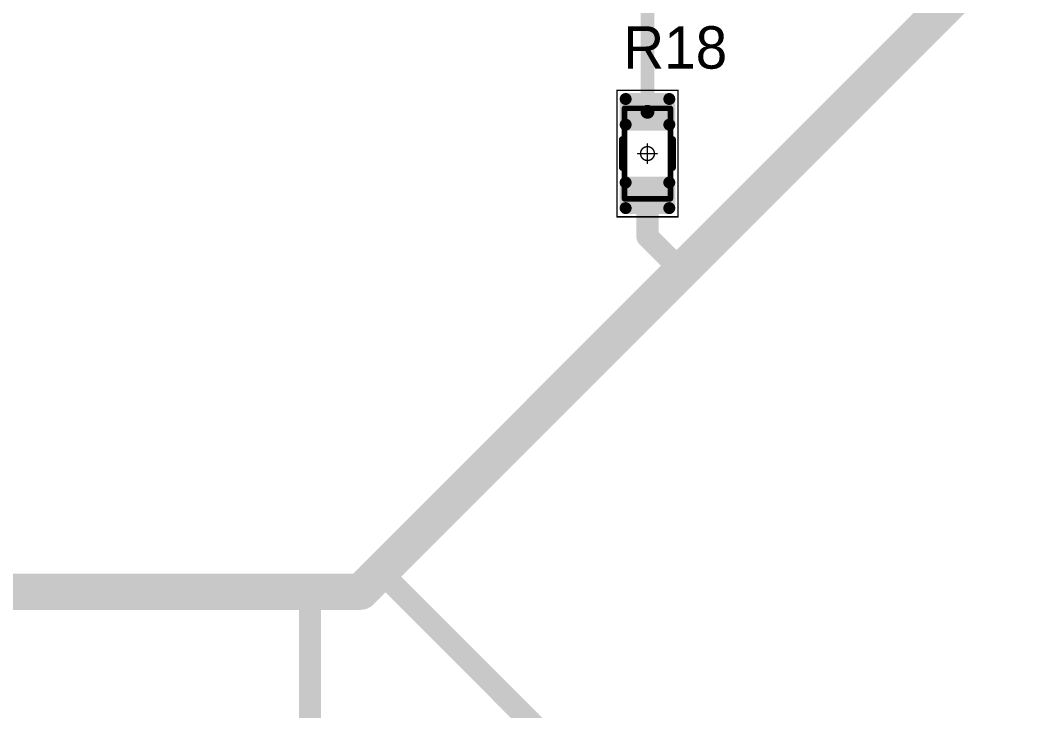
# Model space of a CAD drawing. Header units: millimetres. Extents: x 0 to 775, y 25 to 939.
# Drawn here: x 210.79 to 247.36, y 89.6 to 114.41 of the extents above; entities that cross this region are included whole.
import ezdxf

# ---------------------------------------------------------------- set-up
doc = ezdxf.new("R2010")
doc.units = ezdxf.units.MM
for name, color, linetype in [('Mechanical13', 56, 'Continuous'), ('Mechanical15', 56, 'Continuous'), ('TopLayer', 1, 'Continuous'), ('TopOverlay', 2, 'Continuous'), ('TopPaste', 8, 'Continuous'), ('TopSolder', 216, 'Continuous')]:
    doc.layers.add(name, color=color, linetype=linetype)

# ---------------------------------------------------------------- blocks, each defined once
blk = doc.blocks.new('RC1206S_76')
at = {"layer": 'Mechanical13', "const_width": 0.2}
for points in [[(-1.625, 0.825), (-1.625, -0.825)], [(-1.625, 0.825), (1.625, 0.825)], [(1.625, 0.825), (1.625, -0.825)], [(-1.625, -0.825), (1.625, -0.825)]]:
    blk.add_lwpolyline(points, dxfattribs=at)
at = {"layer": 'Mechanical13', "const_width": 0.1}
for points in [[(-1.675, 0.825, 1), (-1.575, 0.825, 1)], [(-1.675, 0.825, 1), (-1.575, 0.825, 1)], [(1.575, 0.825, 1), (1.675, 0.825, 1)], [(1.575, 0.825, 1), (1.675, 0.825, 1)], [(-1.675, -0.825, 1), (-1.575, -0.825, 1)], [(-1.675, -0.825, 1), (-1.575, -0.825, 1)], [(1.575, -0.825, 1), (1.675, -0.825, 1)], [(1.575, -0.825, 1), (1.675, -0.825, 1)]]:
    blk.add_lwpolyline(points, format="xyb", close=True, dxfattribs=at)
at = {"layer": 'Mechanical15', "const_width": 0.05}
for points in [[(-2.275, 1.1), (-2.275, -1.1)], [(-2.275, 1.1), (2.275, 1.1)], [(2.275, 1.1), (2.275, -1.1)], [(0, 0.35), (0, -0.35)], [(-0.35, 0), (0.35, 0)], [(-2.275, -1.1), (2.275, -1.1)]]:
    blk.add_lwpolyline(points, dxfattribs=at)
at = {"layer": 'Mechanical15'}
for points, const_width in [([(-2.287, 1.1, 1), (-2.262, 1.1, 1)], 0.025), ([(-2.287, 1.1, 1), (-2.262, 1.1, 1)], 0.025), ([(2.262, 1.1, 1), (2.287, 1.1, 1)], 0.025), ([(2.262, 1.1, 1), (2.287, 1.1, 1)], 0.025), ([(-0.012, 0.35, 1), (0.012, 0.35, 1)], 0.025), ([(-0.362, 0, 1), (-0.337, 0, 1)], 0.025), ([(0.25, 0, 1), (-0.25, 0, 1)], 0.05), ([(-0.262, 0, 1), (-0.238, 0, 1)], 0.025), ([(0.238, 0, 1), (0.262, 0, 1)], 0.025), ([(0.337, 0, 1), (0.362, 0, 1)], 0.025), ([(-0.012, -0.35, 1), (0.012, -0.35, 1)], 0.025), ([(-2.287, -1.1, 1), (-2.262, -1.1, 1)], 0.025), ([(-2.287, -1.1, 1), (-2.262, -1.1, 1)], 0.025), ([(2.262, -1.1, 1), (2.287, -1.1, 1)], 0.025), ([(2.262, -1.1, 1), (2.287, -1.1, 1)], 0.025)]:
    blk.add_lwpolyline(points, format="xyb", close=True, dxfattribs=dict(at, const_width=const_width))
at = {"layer": 'TopLayer', "const_width": 0.115}
for points in [[(-2.018, 0.785, 1), (-1.903, 0.785, 1)], [(-1.098, 0.785, 1), (-0.983, 0.785, 1)], [(0.983, 0.785, 1), (1.098, 0.785, 1)], [(1.903, 0.785, 1), (2.018, 0.785, 1)], [(-2.018, -0.785, 1), (-1.903, -0.785, 1)], [(-1.098, -0.785, 1), (-0.983, -0.785, 1)], [(0.983, -0.785, 1), (1.098, -0.785, 1)], [(1.903, -0.785, 1), (2.018, -0.785, 1)]]:
    blk.add_lwpolyline(points, format="xyb", close=True, dxfattribs=at)
at = {"layer": 'TopLayer'}
for points in [[(-2.075, -0.785), (-0.925, -0.785), (-2.075, 0.785), (-0.925, 0.785)], [(-1.96, -0.9), (-1.04, -0.9), (-1.96, 0.9), (-1.04, 0.9)], [(0.925, -0.785), (2.075, -0.785), (0.925, 0.785), (2.075, 0.785)], [(1.04, -0.9), (1.96, -0.9), (1.04, 0.9), (1.96, 0.9)]]:
    blk.add_solid(points, dxfattribs=at)
at = {"layer": 'TopOverlay', "const_width": 0.25}
for points in [[(-0.5, 0.9), (0.5, 0.9)], [(-0.5, -0.9), (0.5, -0.9)]]:
    blk.add_lwpolyline(points, dxfattribs=at)
at = {"layer": 'TopOverlay', "const_width": 0.125}
for points in [[(-0.562, 0.9, 1), (-0.437, 0.9, 1)], [(0.437, 0.9, 1), (0.562, 0.9, 1)], [(-0.562, -0.9, 1), (-0.437, -0.9, 1)], [(0.437, -0.9, 1), (0.562, -0.9, 1)]]:
    blk.add_lwpolyline(points, format="xyb", close=True, dxfattribs=at)
at = {"layer": 'TopPaste', "const_width": 0.09}
for points in [[(-2.005, 0.785, 1), (-1.915, 0.785, 1)], [(-1.085, 0.785, 1), (-0.995, 0.785, 1)], [(0.995, 0.785, 1), (1.085, 0.785, 1)], [(1.915, 0.785, 1), (2.005, 0.785, 1)], [(-2.005, -0.785, 1), (-1.915, -0.785, 1)], [(-1.085, -0.785, 1), (-0.995, -0.785, 1)], [(0.995, -0.785, 1), (1.085, -0.785, 1)], [(1.915, -0.785, 1), (2.005, -0.785, 1)]]:
    blk.add_lwpolyline(points, format="xyb", close=True, dxfattribs=at)
at = {"layer": 'TopPaste'}
for points in [[(-2.05, -0.785), (-0.95, -0.785), (-2.05, 0.785), (-0.95, 0.785)], [(-1.96, -0.875), (-1.04, -0.875), (-1.96, 0.875), (-1.04, 0.875)], [(0.95, -0.785), (2.05, -0.785), (0.95, 0.785), (2.05, 0.785)], [(1.04, -0.875), (1.96, -0.875), (1.04, 0.875), (1.96, 0.875)]]:
    blk.add_solid(points, dxfattribs=at)
at = {"layer": 'TopSolder', "const_width": 0.215}
for points in [[(-2.068, 0.785, 1), (-1.853, 0.785, 1)], [(-1.148, 0.785, 1), (-0.933, 0.785, 1)], [(0.933, 0.785, 1), (1.148, 0.785, 1)], [(1.853, 0.785, 1), (2.068, 0.785, 1)], [(-2.068, -0.785, 1), (-1.853, -0.785, 1)], [(-1.148, -0.785, 1), (-0.933, -0.785, 1)], [(0.933, -0.785, 1), (1.148, -0.785, 1)], [(1.853, -0.785, 1), (2.068, -0.785, 1)]]:
    blk.add_lwpolyline(points, format="xyb", close=True, dxfattribs=at)
at = {"layer": 'TopSolder'}
for points in [[(-2.175, -0.785), (-0.825, -0.785), (-2.175, 0.785), (-0.825, 0.785)], [(-1.96, -1), (-1.04, -1), (-1.96, 1), (-1.04, 1)], [(0.825, -0.785), (2.175, -0.785), (0.825, 0.785), (2.175, 0.785)], [(1.04, -1), (1.96, -1), (1.04, 1), (1.96, 1)]]:
    blk.add_solid(points, dxfattribs=at)

msp = doc.modelspace()

# ---------------------------------------------------------------- linework, layer by layer
at = {"layer": 'TopLayer'}
for points, const_width in [([(233.333, 111.123), (233.333, 118.9)], 0.5), ([(234.558, 105.415), (246.712, 117.568)], 1.3), ([(233.333, 106.64), (233.333, 108.123)], 0.8), ([(233.333, 106.64), (234.558, 105.415)], 0.8), ([(223.736, 94.592), (234.558, 105.415)], 1.3), ([(223.016, 93.873), (223.736, 94.592)], 1.3), ([(223.736, 94.592), (242.753, 75.575)], 0.8), ([(203.187, 93.873), (221.271, 93.873)], 1.3), ([(221.271, 93.873), (223.016, 93.873)], 1.3), ([(221.2, 93.802), (221.271, 93.873)], 0.8), ([(221.2, 62.25), (221.2, 93.802)], 0.8)]:
    msp.add_lwpolyline(points, dxfattribs=dict(at, const_width=const_width))
for points, const_width in [([(233.208, 111.123, 1), (233.458, 111.123, 1)], 0.25), ([(233.133, 108.123, 1), (233.533, 108.123, 1)], 0.4), ([(233.133, 106.64, 1), (233.533, 106.64, 1)], 0.4), ([(233.133, 106.64, 1), (233.533, 106.64, 1)], 0.4), ([(234.233, 105.415, 1), (234.883, 105.415, 1)], 0.65), ([(234.233, 105.415, 1), (234.883, 105.415, 1)], 0.65), ([(234.358, 105.415, 1), (234.758, 105.415, 1)], 0.4), ([(223.411, 94.592, 1), (224.061, 94.592, 1)], 0.65), ([(223.411, 94.592, 1), (224.061, 94.592, 1)], 0.65), ([(223.536, 94.592, 1), (223.936, 94.592, 1)], 0.4), ([(220.946, 93.873, 1), (221.596, 93.873, 1)], 0.65), ([(220.946, 93.873, 1), (221.596, 93.873, 1)], 0.65), ([(222.691, 93.873, 1), (223.341, 93.873, 1)], 0.65), ([(222.691, 93.873, 1), (223.341, 93.873, 1)], 0.65), ([(221, 93.802, 1), (221.4, 93.802, 1)], 0.4), ([(221, 93.802, 1), (221.4, 93.802, 1)], 0.4), ([(221.071, 93.873, 1), (221.471, 93.873, 1)], 0.4)]:
    msp.add_lwpolyline(points, format="xyb", close=True, dxfattribs=dict(at, const_width=const_width))

# ---------------------------------------------------------------- block references
at = {"rotation": 90}
msp.add_blockref('RC1206S_76', (233.333, 109.623), dxfattribs=at)

# ---------------------------------------------------------------- texts
at = {"layer": 'TopOverlay'}
msp.add_text('R18', height=1.524, dxfattribs=at).set_placement((232.461, 112.674))

doc.saveas('drawing.dxf')
